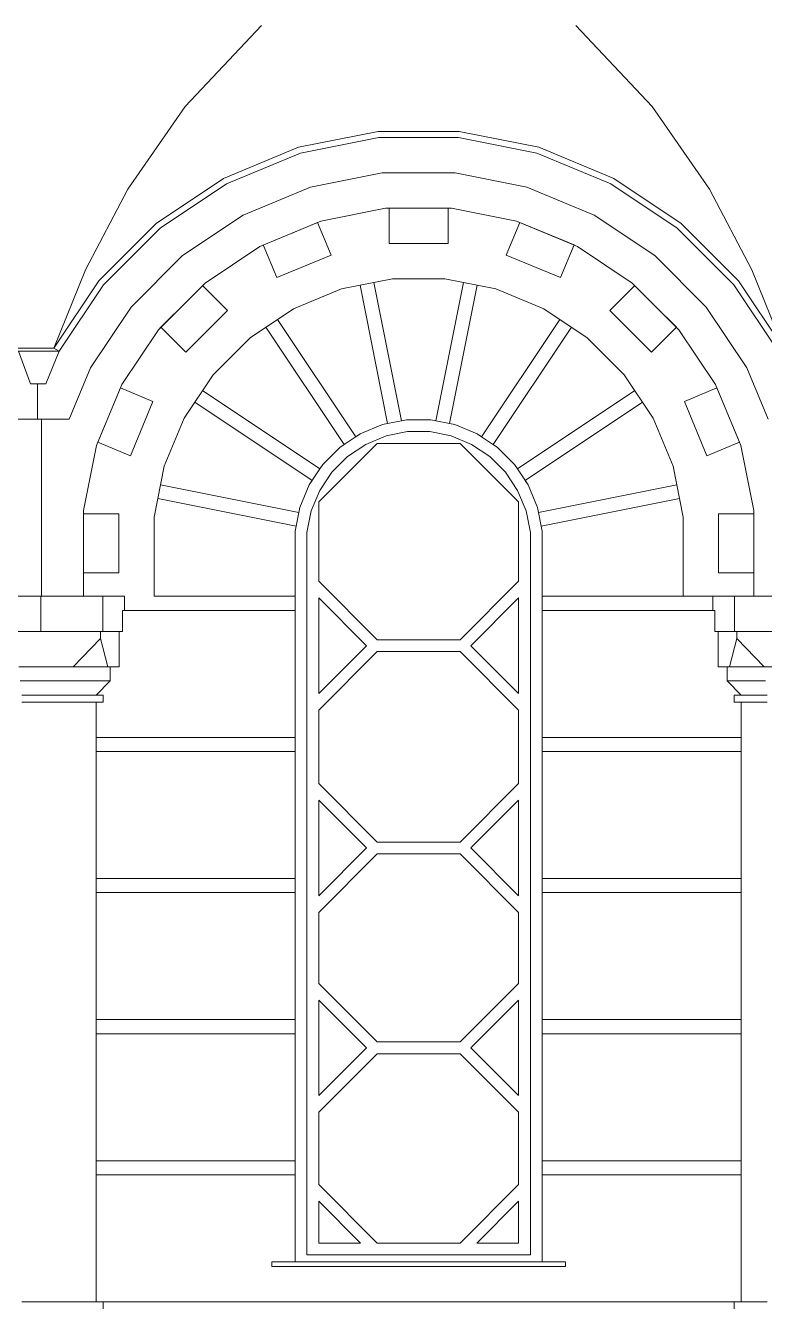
# Model space of a CAD drawing. Header units: millimetres. Extents: x -4890 to 184123, y 36 to 148549.
# Drawn here: x 21038 to 24180, y 132454 to 137895 of the extents above; entities that cross this region are included whole.
import ezdxf

# ---------------------------------------------------------------- set-up
doc = ezdxf.new("R2010")
doc.units = ezdxf.units.MM
doc.layers.add('Wall_Satelit', color=253, linetype='Continuous', lineweight=5)

msp = doc.modelspace()

# ---------------------------------------------------------------- linework, layer by layer
at = {"layer": 'Wall_Satelit'}
for p, q in [((21716.8, 137551.6), (22041.9, 137895.5)), ((23702.6, 137551.6), (23377.5, 137895.5)), ((21473.4, 137200.5), (21716.8, 137551.6)), ((23946, 137200.5), (23702.6, 137551.6)), ((22198.8, 137378.1), (22537.2, 137445.4)), ((22206.5, 137352.7), (22539.8, 137419)), ((22537.2, 137445.4), (22709.7, 137445.4)), ((22539.8, 137419), (22709.7, 137419)), ((22709.7, 137445.4), (22882.2, 137445.4)), ((22709.7, 137419), (22879.6, 137419)), ((22879.6, 137419), (23212.8, 137352.7)), ((22882.2, 137445.4), (23220.5, 137378.1)), ((21880.1, 137246), (22198.8, 137378.1)), ((21892.6, 137222.7), (22206.5, 137352.7)), ((23212.8, 137352.7), (23526.8, 137222.7)), ((23220.5, 137378.1), (23539.3, 137246)), ((21593.3, 137054.4), (21880.1, 137246)), ((22250.3, 137208.5), (22554.5, 137269)), ((22554.5, 137269), (22864.8, 137269)), ((22864.8, 137269), (23169.1, 137208.5)), ((23539.3, 137246), (23826.1, 137054.4)), ((21293.3, 136856.4), (21473.4, 137200.5)), ((21610, 137033.9), (21892.6, 137222.7)), ((21963.6, 137089.7), (22250.3, 137208.5)), ((23169.1, 137208.5), (23455.7, 137089.7)), ((23526.8, 137222.7), (23809.3, 137033.9)), ((24126, 136856.4), (23946, 137200.5)), ((21705.7, 136917.4), (21963.6, 137089.7)), ((22294, 137064.2), (22569.3, 137119)), ((22569.3, 137119), (22850, 137119)), ((22584.7, 136969), (22584.7, 137119)), ((22834.7, 136969), (22834.7, 137119)), ((22850, 137119), (23125.3, 137064.2)), ((23455.7, 137089.7), (23713.7, 136917.4)), ((21349.3, 136810.4), (21593.3, 137054.4)), ((21369.8, 136793.6), (21610, 137033.9)), ((22034.7, 136956.8), (22294, 137064.2)), ((22164.4, 137010.6), (22279.8, 137058.4)), ((22337.2, 136919.8), (22279.8, 137058.4)), ((23082.1, 136919.8), (23139.5, 137058.4)), ((23125.3, 137064.2), (23139.5, 137058.4)), ((23125.3, 137064.2), (23384.7, 136956.8)), ((23139.5, 137058.4), (23370.5, 136962.7)), ((23809.3, 137033.9), (24049.6, 136793.6)), ((23826.1, 137054.4), (24070, 136810.4)), ((22106.3, 136824.1), (22048.9, 136962.7)), ((22584.7, 136969), (22834.7, 136969)), ((23313.1, 136824.1), (23370.5, 136962.7)), ((21486.3, 136698), (21705.7, 136917.4)), ((21801.3, 136800.9), (22034.7, 136956.8)), ((22106.3, 136824.1), (22337.2, 136919.8)), ((23082.1, 136919.8), (23313.1, 136824.1)), ((23384.7, 136956.8), (23618.1, 136800.9)), ((23713.7, 136917.4), (23933.1, 136698)), ((21157.6, 136523.6), (21293.3, 136856.4)), ((24261.7, 136523.6), (24126, 136856.4)), ((21157.6, 136523.6), (21349.3, 136810.4)), ((21602.8, 136602.4), (21801.3, 136800.9)), ((22381.5, 136775.8), (22598.9, 136819)), ((22636.7, 136214.8), (22519.6, 136803.2)), ((22598.9, 136819), (22820.5, 136819)), ((22782.7, 136214.8), (22899.7, 136803.2)), ((22820.5, 136819), (23037.8, 136775.8)), ((23618.1, 136800.9), (23816.5, 136602.4)), ((24261.7, 136523.6), (24070, 136810.4)), ((21181, 136511.1), (21369.8, 136793.6)), ((21896.5, 136684), (21790.4, 136790)), ((22176.8, 136691), (22381.5, 136775.8)), ((22577.8, 136203.1), (22460.8, 136791.6)), ((22841.5, 136203.1), (22958.6, 136791.6)), ((23037.8, 136775.8), (23242.6, 136691)), ((23522.8, 136684), (23628.9, 136790)), ((24238.3, 136511.1), (24049.6, 136793.6)), ((21313.9, 136440.1), (21486.3, 136698)), ((21992.5, 136567.9), (22176.8, 136691)), ((23242.6, 136691), (23426.8, 136567.9)), ((23717.3, 136701.6), (23805.7, 136613.2)), ((24105.4, 136440.1), (23933.1, 136698)), ((21613.7, 136613.2), (21670.3, 136669.9)), ((21719.7, 136507.2), (21896.5, 136684)), ((22442.9, 136147.2), (22109.6, 136646.1)), ((22976.4, 136147.2), (23309.7, 136646.1)), ((23699.6, 136507.2), (23522.8, 136684)), ((21446.9, 136369), (21602.8, 136602.4)), ((21602.8, 136602.4), (21613.7, 136613.2)), ((21719.7, 136507.2), (21613.7, 136613.2)), ((22393.1, 136113.9), (22059.7, 136612.7)), ((23026.3, 136113.9), (23359.6, 136612.7)), ((23699.6, 136507.2), (23805.7, 136613.2)), ((23972.5, 136369), (23816.5, 136602.4)), ((21835.8, 136411.1), (21992.5, 136567.9)), ((23583.5, 136411.1), (23426.8, 136567.9)), ((20933.5, 136511.1), (21181, 136511.1)), ((20953.8, 136523.6), (21157.6, 136523.6)), ((21058.4, 136372.1), (21008.5, 136511.1)), ((21123.4, 136372.1), (21181, 136511.1)), ((21157.6, 136523.6), (21181, 136511.1)), ((21223.6, 136222.1), (21313.9, 136440.1)), ((24195.7, 136222.1), (24105.4, 136440.1)), ((21058.4, 136372.1), (21088.6, 136372.1)), ((21088.6, 136222.1), (21088.6, 136372.1)), ((21088.6, 136372.1), (21123.4, 136372.1)), ((21339.4, 136109.7), (21446.9, 136369)), ((21441, 136354.8), (21446.9, 136369)), ((21712.7, 136226.9), (21835.8, 136411.1)), ((23706.6, 136226.9), (23583.5, 136411.1)), ((24079.9, 136109.7), (23972.5, 136369)), ((23978.4, 136354.8), (23972.5, 136369)), ((21345.3, 136123.8), (21441, 136354.8)), ((21441, 136354.8), (21579.6, 136297.4)), ((21790.9, 136344), (22289.8, 136010.6)), ((23129.5, 136010.6), (23628.4, 136344)), ((23839.8, 136297.4), (23978.4, 136354.8)), ((24074, 136123.8), (23978.4, 136354.8)), ((21483.9, 136066.5), (21579.6, 136297.4)), ((21757.6, 136294.1), (22256.5, 135960.7)), ((23162.9, 135960.7), (23661.7, 136294.1)), ((23935.5, 136066.5), (23839.8, 136297.4)), ((20971.6, 136222.1), (21088.6, 136222.1)), ((21088.6, 136222.1), (21223.6, 136222.1)), ((21106, 135469), (21106, 136222.1)), ((21627.9, 136022.1), (21712.7, 136226.9)), ((22556.5, 136198.8), (22577.8, 136203.1)), ((22577.8, 136203.1), (22636.7, 136214.8)), ((22636.7, 136214.8), (22658, 136219)), ((22658, 136219), (22761.4, 136219)), ((22761.4, 136219), (22782.7, 136214.8)), ((22782.7, 136214.8), (22841.5, 136203.1)), ((22841.5, 136203.1), (22862.8, 136198.8)), ((23791.4, 136022.1), (23706.6, 136226.9)), ((22393.1, 136113.9), (22461, 136159.3)), ((22442.9, 136147.2), (22461, 136159.3)), ((22461, 136159.3), (22556.5, 136198.8)), ((22484.7, 136115), (22571.1, 136150.7)), ((22571.1, 136150.7), (22662.9, 136169)), ((22662.9, 136169), (22756.5, 136169)), ((22756.5, 136169), (22848.2, 136150.7)), ((22848.2, 136150.7), (22934.7, 136115)), ((22862.8, 136198.8), (22958.4, 136159.3)), ((22958.4, 136159.3), (22976.4, 136147.2)), ((22976.4, 136147.2), (23044.3, 136101.8)), ((21284.7, 135834.4), (21339.4, 136109.7)), ((21345.3, 136123.8), (21483.9, 136066.5)), ((22284.7, 135870.1), (22533.6, 136119)), ((22301.9, 136028.7), (22375, 136101.8)), ((22375, 136101.8), (22393.1, 136113.9)), ((22406.9, 136063), (22484.7, 136115)), ((22533.6, 136119), (22885.7, 136119)), ((23134.7, 135870.1), (22885.7, 136119)), ((22934.7, 136115), (23012.5, 136063)), ((23026.3, 136113.9), (23044.3, 136101.8)), ((23044.3, 136101.8), (23117.5, 136028.7)), ((23935.5, 136066.5), (24074, 136123.8)), ((24134.7, 135834.4), (24079.9, 136109.7)), ((22340.7, 135996.8), (22406.9, 136063)), ((23078.6, 135996.8), (23012.5, 136063)), ((21584.7, 135804.8), (21627.9, 136022.1)), ((22244.4, 135942.7), (22289.8, 136010.6)), ((22288.7, 135919), (22340.7, 135996.8)), ((22289.8, 136010.6), (22301.9, 136028.7)), ((23130.6, 135919), (23078.6, 135996.8)), ((23129.5, 136010.6), (23117.5, 136028.7)), ((23174.9, 135942.7), (23129.5, 136010.6)), ((23834.7, 135804.8), (23791.4, 136022.1)), ((21612.1, 135942.9), (22200.6, 135825.9)), ((22204.8, 135847.1), (22244.4, 135942.7)), ((22244.4, 135942.7), (22256.5, 135960.7)), ((23174.9, 135942.7), (23162.9, 135960.7)), ((23214.5, 135847.1), (23174.9, 135942.7)), ((23218.7, 135825.9), (23807.2, 135942.9)), ((21600.4, 135884.1), (22188.9, 135767)), ((22252.9, 135832.6), (22288.7, 135919)), ((23166.4, 135832.6), (23130.6, 135919)), ((23230.4, 135767), (23818.9, 135884.1)), ((21284.7, 135469), (21284.7, 135834.4)), ((21284.7, 135819), (21434.7, 135819)), ((21434.7, 135569), (21434.7, 135819)), ((22184.7, 135745.7), (22204.8, 135847.1)), ((22200.6, 135825.9), (22204.8, 135847.1)), ((22234.7, 135740.8), (22252.9, 135832.6)), ((22284.7, 135533), (22284.7, 135870.1)), ((23134.7, 135533), (23134.7, 135870.1)), ((23184.7, 135740.8), (23166.4, 135832.6)), ((23234.7, 135745.7), (23214.5, 135847.1)), ((23218.7, 135825.9), (23214.5, 135847.1)), ((23984.7, 135569), (23984.7, 135819)), ((23984.7, 135819), (24134.7, 135819)), ((24134.7, 135469), (24134.7, 135834.4)), ((21584.7, 135469), (21584.7, 135804.8)), ((22184.7, 135745.7), (22188.9, 135767)), ((23234.7, 135745.7), (23230.4, 135767)), ((23834.7, 135469), (23834.7, 135804.8)), ((22184.7, 135469), (22184.7, 135745.7)), ((22234.7, 132669), (22234.7, 135740.8)), ((23184.7, 132669), (23184.7, 135740.8)), ((23234.7, 135469), (23234.7, 135745.7)), ((21284.7, 135569), (21434.7, 135569)), ((23984.7, 135569), (24134.7, 135569)), ((22284.7, 135533), (22533.6, 135284)), ((22885.7, 135284), (23134.7, 135533)), ((20874.5, 135469), (21103.1, 135469)), ((21103.1, 135469), (21367.1, 135469)), ((21103.1, 135319), (21103.1, 135469)), ((21367.1, 135469), (21458.5, 135469)), ((21367.1, 135319), (21367.1, 135469)), ((21458.5, 135409), (21458.5, 135469)), ((21584.7, 135469), (22184.7, 135469)), ((22184.7, 135409), (22184.7, 135469)), ((22184.7, 135409), (22184.7, 135469)), ((22284.7, 135055.8), (22284.7, 135462.3)), ((22487.9, 135259), (22284.7, 135462.3)), ((22931.4, 135259), (23134.7, 135462.3)), ((23134.7, 135055.8), (23134.7, 135462.3)), ((23234.7, 135409), (23234.7, 135469)), ((23234.7, 135409), (23234.7, 135469)), ((23234.7, 135469), (23834.7, 135469)), ((23834.7, 135469), (24014.5, 135469)), ((23960.8, 135409), (23960.8, 135469)), ((24014.5, 135469), (24052.2, 135469)), ((24052.2, 135469), (24316.2, 135469)), ((24052.2, 135319), (24052.2, 135469)), ((21450.8, 135319), (21450.8, 135409)), ((21450.8, 135409), (21854.7, 135409)), ((21854.7, 135409), (22184.7, 135409)), ((22184.7, 134869), (22184.7, 135409)), ((23234.7, 134869), (23234.7, 135409)), ((23234.7, 135409), (23564.7, 135409)), ((23564.7, 135409), (23968.6, 135409)), ((23968.6, 135319), (23968.6, 135409)), ((20874.5, 135319), (21103.1, 135319)), ((21103.1, 135319), (21367.1, 135319)), ((21240.6, 135169), (21356.5, 135289)), ((21356.5, 135289), (21356.5, 135319)), ((21387.6, 135169), (21356.5, 135289)), ((21367.1, 135319), (21450.8, 135319)), ((21436, 135169), (21436, 135319)), ((22533.6, 135284), (22885.7, 135284)), ((23968.6, 135319), (24052.2, 135319)), ((23983.3, 135169), (23983.3, 135319)), ((24031.8, 135169), (24062.8, 135289)), ((24052.2, 135319), (24316.2, 135319)), ((24062.8, 135289), (24062.8, 135319)), ((24178.7, 135169), (24062.8, 135289)), ((22284.7, 135055.8), (22487.9, 135259)), ((22284.7, 134985.1), (22533.6, 135234)), ((22533.6, 135234), (22885.7, 135234)), ((23134.7, 134985.1), (22885.7, 135234)), ((23134.7, 135055.8), (22931.4, 135259)), ((21008.8, 135169), (21240.6, 135169)), ((21240.6, 135169), (21387.6, 135169)), ((21387.6, 135169), (21436, 135169)), ((21397.7, 135109), (21397.7, 135169)), ((23983.3, 135169), (24031.8, 135169)), ((24021.6, 135109), (24021.6, 135169)), ((24031.8, 135169), (24178.7, 135169)), ((24178.7, 135169), (24410.6, 135169)), ((21015.3, 135109), (21042.6, 135109)), ((21042.6, 135109), (21075.4, 135109)), ((21075.4, 135109), (21112.5, 135109)), ((21112.5, 135109), (21152.4, 135109)), ((21152.4, 135109), (21193.7, 135109)), ((21193.7, 135109), (21234.7, 135109)), ((21234.7, 135109), (21273.9, 135109)), ((21273.9, 135109), (21309.7, 135109)), ((21309.7, 135109), (21340.8, 135109)), ((21337.5, 135049), (21397.7, 135109)), ((21340.8, 135109), (21366, 135109)), ((21366, 135109), (21384.3, 135109)), ((21384.3, 135109), (21395, 135109)), ((21395, 135109), (21397.7, 135109)), ((24021.6, 135109), (24081.9, 135049)), ((24021.6, 135109), (24024.3, 135109)), ((24024.3, 135109), (24035, 135109)), ((24035, 135109), (24053.3, 135109)), ((24053.3, 135109), (24078.5, 135109)), ((24078.5, 135109), (24109.6, 135109)), ((24109.6, 135109), (24145.4, 135109)), ((24145.4, 135109), (24184.6, 135109)), ((21022.1, 135049), (21039.8, 135049)), ((21022.1, 135019), (21039.8, 135019)), ((21039.8, 135049), (21063.2, 135049)), ((21039.8, 135019), (21063.2, 135019)), ((21063.2, 135049), (21091.3, 135049)), ((21063.2, 135019), (21091.3, 135019)), ((21091.3, 135049), (21123.1, 135049)), ((21091.3, 135019), (21123.1, 135019)), ((21123.1, 135049), (21157.3, 135049)), ((21123.1, 135019), (21157.3, 135019)), ((21157.3, 135049), (21192.7, 135049)), ((21157.3, 135019), (21192.7, 135019)), ((21192.7, 135049), (21227.9, 135049)), ((21192.7, 135019), (21227.9, 135019)), ((21227.9, 135049), (21261.5, 135049)), ((21227.9, 135019), (21261.5, 135019)), ((21261.5, 135049), (21292.2, 135049)), ((21261.5, 135019), (21292.2, 135019)), ((21292.2, 135049), (21318.8, 135049)), ((21292.2, 135019), (21318.8, 135019)), ((21318.8, 135049), (21340.4, 135049)), ((21318.8, 135019), (21340.4, 135019)), ((21337.5, 132469), (21337.5, 135019)), ((21340.4, 135049), (21356.1, 135049)), ((21340.4, 135019), (21356.1, 135019)), ((21356.1, 135049), (21365.3, 135049)), ((21356.1, 135019), (21365.3, 135019)), ((21365.3, 135049), (21367.6, 135049)), ((21365.3, 135019), (21367.6, 135019)), ((21367.6, 135019), (21367.6, 135049)), ((24051.8, 135049), (24054.1, 135049)), ((24051.8, 135019), (24051.8, 135049)), ((24051.8, 135019), (24054.1, 135019)), ((24054.1, 135049), (24063.3, 135049)), ((24054.1, 135019), (24063.3, 135019)), ((24063.3, 135049), (24078.9, 135049)), ((24063.3, 135019), (24078.9, 135019)), ((24078.9, 135049), (24100.5, 135049)), ((24078.9, 135019), (24100.5, 135019)), ((24081.9, 132469), (24081.9, 135019)), ((24100.5, 135049), (24127.2, 135049)), ((24100.5, 135019), (24127.2, 135019)), ((24127.2, 135049), (24157.9, 135049)), ((24127.2, 135019), (24157.9, 135019)), ((24157.9, 135049), (24191.5, 135049)), ((24157.9, 135019), (24191.5, 135019)), ((22284.7, 134673), (22284.7, 134985.1)), ((23134.7, 134673), (23134.7, 134985.1)), ((21337.5, 134869), (21854.7, 134869)), ((21854.7, 134869), (22184.7, 134869)), ((22184.7, 134809), (22184.7, 134869)), ((22184.7, 134809), (22184.7, 134869)), ((23234.7, 134809), (23234.7, 134869)), ((23234.7, 134809), (23234.7, 134869)), ((23234.7, 134869), (23564.7, 134869)), ((23564.7, 134869), (24081.9, 134869)), ((21337.5, 134809), (21854.7, 134809)), ((21854.7, 134809), (22184.7, 134809)), ((22184.7, 134269), (22184.7, 134809)), ((23234.7, 134269), (23234.7, 134809)), ((23234.7, 134809), (23564.7, 134809)), ((23564.7, 134809), (24081.9, 134809)), ((22284.7, 134673), (22533.6, 134424)), ((22885.7, 134424), (23134.7, 134673)), ((22284.7, 134195.8), (22284.7, 134602.3)), ((22487.9, 134399), (22284.7, 134602.3)), ((22931.4, 134399), (23134.7, 134602.3)), ((23134.7, 134195.8), (23134.7, 134602.3)), ((22533.6, 134424), (22885.7, 134424)), ((22284.7, 134195.8), (22487.9, 134399)), ((22284.7, 134125.1), (22533.6, 134374)), ((22533.6, 134374), (22885.7, 134374)), ((23134.7, 134125.1), (22885.7, 134374)), ((23134.7, 134195.8), (22931.4, 134399)), ((21337.5, 134269), (21854.7, 134269)), ((21854.7, 134269), (22184.7, 134269)), ((22184.7, 134209), (22184.7, 134269)), ((22184.7, 134209), (22184.7, 134269)), ((23234.7, 134209), (23234.7, 134269)), ((23234.7, 134209), (23234.7, 134269)), ((23234.7, 134269), (23564.7, 134269)), ((23564.7, 134269), (24081.9, 134269)), ((21337.5, 134209), (21854.7, 134209)), ((21854.7, 134209), (22184.7, 134209)), ((22184.7, 133669), (22184.7, 134209)), ((23234.7, 134209), (23564.7, 134209)), ((23234.7, 133669), (23234.7, 134209)), ((23564.7, 134209), (24081.9, 134209)), ((22284.7, 133823), (22284.7, 134125.1)), ((23134.7, 133823), (23134.7, 134125.1)), ((22284.7, 133823), (22533.6, 133574)), ((22885.7, 133574), (23134.7, 133823)), ((22284.7, 133345.8), (22284.7, 133752.3)), ((22487.9, 133549), (22284.7, 133752.3)), ((22931.4, 133549), (23134.7, 133752.3)), ((23134.7, 133345.8), (23134.7, 133752.3)), ((21337.5, 133669), (21854.7, 133669)), ((21854.7, 133669), (22184.7, 133669)), ((22184.7, 133609), (22184.7, 133669)), ((22184.7, 133609), (22184.7, 133669)), ((23234.7, 133609), (23234.7, 133669)), ((23234.7, 133609), (23234.7, 133669)), ((23234.7, 133669), (23564.7, 133669)), ((23564.7, 133669), (24081.9, 133669)), ((21337.5, 133609), (21854.7, 133609)), ((21854.7, 133609), (22184.7, 133609)), ((22184.7, 133069), (22184.7, 133609)), ((23234.7, 133069), (23234.7, 133609)), ((23234.7, 133609), (23564.7, 133609)), ((23564.7, 133609), (24081.9, 133609)), ((22284.7, 133345.8), (22487.9, 133549)), ((22533.6, 133574), (22885.7, 133574)), ((23134.7, 133345.8), (22931.4, 133549)), ((22284.7, 133275.1), (22533.6, 133524)), ((22533.6, 133524), (22885.7, 133524)), ((23134.7, 133275.1), (22885.7, 133524)), ((22284.7, 132968), (22284.7, 133275.1)), ((23134.7, 132968), (23134.7, 133275.1)), ((21337.5, 133069), (21854.7, 133069)), ((21854.7, 133069), (22184.7, 133069)), ((22184.7, 133009), (22184.7, 133069)), ((22184.7, 133009), (22184.7, 133069)), ((23234.7, 133009), (23234.7, 133069)), ((23234.7, 133009), (23234.7, 133069)), ((23234.7, 133069), (23564.7, 133069)), ((23564.7, 133069), (24081.9, 133069)), ((21337.5, 133009), (21854.7, 133009)), ((21854.7, 133009), (22184.7, 133009)), ((22184.7, 132639), (22184.7, 133009)), ((23234.7, 132639), (23234.7, 133009)), ((23234.7, 133009), (23564.7, 133009)), ((23564.7, 133009), (24081.9, 133009)), ((22284.7, 132968), (22533.6, 132719)), ((22885.7, 132719), (23134.7, 132968)), ((22284.7, 132719), (22284.7, 132897.3)), ((22462.9, 132719), (22284.7, 132897.3)), ((22956.4, 132719), (23134.7, 132897.3)), ((23134.7, 132719), (23134.7, 132897.3)), ((22284.7, 132719), (22462.9, 132719)), ((22533.6, 132719), (22885.7, 132719)), ((22956.4, 132719), (23134.7, 132719)), ((22234.7, 132669), (23184.7, 132669)), ((22084.7, 132619), (22084.7, 132639)), ((22084.7, 132639), (23334.7, 132639)), ((22084.7, 132619), (23334.7, 132619)), ((23334.7, 132619), (23334.7, 132639)), ((21022.1, 132469), (21039.8, 132469)), ((21039.8, 132469), (21063.2, 132469)), ((21063.2, 132469), (21091.3, 132469)), ((21091.3, 132469), (21123.1, 132469)), ((21123.1, 132469), (21157.3, 132469)), ((21157.3, 132469), (21192.7, 132469)), ((21192.7, 132469), (21227.9, 132469)), ((21227.9, 132469), (21261.5, 132469)), ((21261.5, 132469), (21292.2, 132469)), ((21292.2, 132469), (21318.8, 132469)), ((21318.8, 132469), (21340.4, 132469)), ((21340.4, 132469), (21356.1, 132469)), ((21356.1, 132469), (21365.3, 132469)), ((21365.3, 132469), (21367.6, 132469)), ((21367.6, 132469), (21854.7, 132469)), ((21367.6, 132439), (21367.6, 132469)), ((21854.7, 132469), (22184.7, 132469)), ((22184.7, 132469), (23234.7, 132469)), ((23234.7, 132469), (23564.7, 132469)), ((23564.7, 132469), (24051.8, 132469)), ((23564.7, 132469), (24051.8, 132469)), ((24051.8, 132469), (24054.1, 132469)), ((24051.8, 132439), (24051.8, 132469)), ((24054.1, 132469), (24063.3, 132469)), ((24063.3, 132469), (24078.9, 132469)), ((24078.9, 132469), (24100.5, 132469)), ((24100.5, 132469), (24127.2, 132469)), ((24127.2, 132469), (24157.9, 132469)), ((24157.9, 132469), (24191.5, 132469))]:
    msp.add_line(p, q, dxfattribs=at)

doc.saveas('drawing.dxf')
